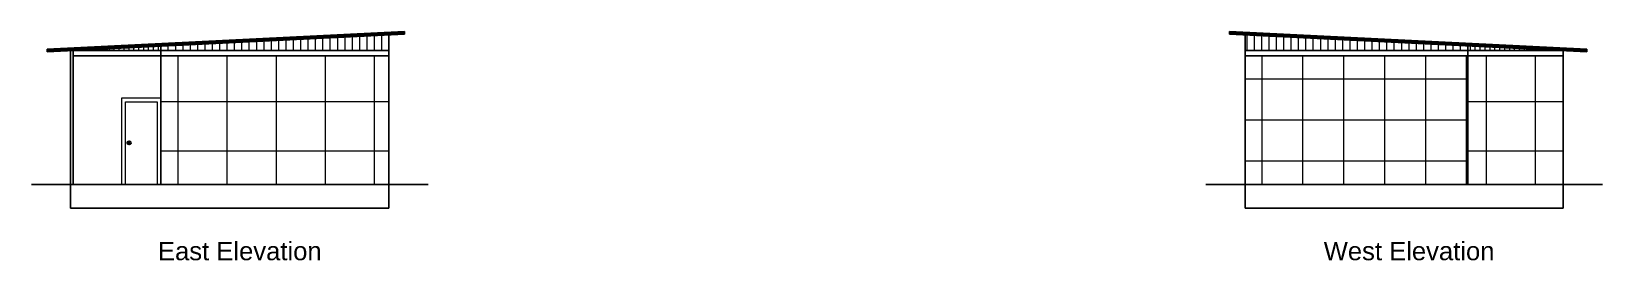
# Model space of a CAD drawing. Header units: inches. Extents: x 376358 to 406049, y -63575 to -53607.
# Drawn here: x 397952 to 399152, y -61850 to -61675 of the extents above; entities that cross this region are included whole.
import ezdxf

# ---------------------------------------------------------------- set-up
doc = ezdxf.new("R2010")
doc.units = ezdxf.units.IN
doc.header["$LTSCALE"] = 2
doc.header["$MEASUREMENT"] = 0
doc.layers.get('0').update_dxf_attribs({"linetype": 'CONTINUOUS'})
for name, color, linetype, lineweight in [('1', 7, 'CONTINUOUS', 13), ('door', 20, 'CONTINUOUS', 35), ('steps', 253, 'CONTINUOUS', 20)]:
    doc.layers.add(name, color=color, linetype=linetype, lineweight=lineweight)
doc.styles.get("Standard").update_dxf_attribs({"font": 'ARIALN.TTF'})

msp = doc.modelspace()

# ---------------------------------------------------------------- hatches: boundary and pattern name
at = {"layer": '1', "ltscale": 5}
h = msp.add_hatch(dxfattribs=at)
h.set_pattern_fill('ANSI37', color=256, scale=300, angle=45, style=0)
h.set_pattern_definition([(90, (-2848.316, -1053.388), (-37.5, 0), []), (180, (-2848.316, -1053.388), (-4e-15, -37.5), [])])
h.paths.add_polyline_path([(398225.1, -61693.5), (398051.1, -61693.5), (398051.1, -61791.5), (398225.1, -61791.5)])
h = msp.add_hatch(dxfattribs=at)
h.set_pattern_fill('ANSI37', color=256, scale=250, angle=45, style=0)
h.set_pattern_definition([(90, (1397485.824, -781304.76), (-31.25, 0), []), (180, (1397485.824, -781304.76), (-2e-15, -31.25), [])])
h.paths.add_polyline_path([(398879.2, -61693.5), (398879.2, -61791.5), (399049.2, -61791.5), (399049.2, -61693.5)])
h = msp.add_hatch(dxfattribs=at)
h.set_pattern_fill('ANSI37', color=256, scale=300, angle=45, style=0)
h.set_pattern_definition([(90, (-2599.05, -1053.388), (-37.5, 0), []), (180, (-2599.05, -1053.388), (-4e-15, -37.5), [])])
h.paths.add_polyline_path([(399049.2, -61693.5), (399049.2, -61791.5), (399122.2, -61791.5), (399122.2, -61693.5)])
at = {"layer": 'steps', "ltscale": 0.3}
h = msp.add_hatch(dxfattribs=at)
h.set_pattern_fill('ANSI31', scale=45, angle=45)
h.set_pattern_definition([(90, (-2848.3163, -1053.388), (-5.625, 0), [])])
h.paths.add_polyline_path([(398225.1, -61677.5), (398051.1, -61686.1), (398051.1, -61689.5), (398225.1, -61689.5)])
h = msp.add_hatch(dxfattribs=at)
h.set_pattern_fill('ANSI31', scale=45, angle=45)
h.set_pattern_definition([(90, (-1951.258, -1053.388), (-5.625, 0), [])])
h.paths.add_polyline_path([(398879.2, -61677.5), (398879.2, -61689.5), (399049.2, -61689.5), (399049.2, -61685.9)])
h = msp.add_hatch(dxfattribs=at)
h.set_pattern_fill('ANSI31', scale=30, angle=45)
h.set_pattern_definition([(90, (-2848.3163, -1053.388), (-3.75, 0), [])])
h.paths.add_polyline_path([(398051.1, -61686.1), (397984.1, -61689.4), (397984.1, -61689.5), (398051.1, -61689.5)])
h = msp.add_hatch(dxfattribs=at)
h.set_pattern_fill('ANSI31', scale=30, angle=45)
h.set_pattern_definition([(90, (-1951.258, -1053.388), (-3.75, 0), [])])
h.paths.add_polyline_path([(399049.2, -61685.9), (399049.2, -61689.5), (399120.2, -61689.5), (399120.2, -61689.4)])

# ---------------------------------------------------------------- linework, layer by layer
at = {"ltscale": 0.5}
for p, q in [((398237.1, -61674.9), (397964.1, -61688.4)), ((398237.1, -61675.9), (397964.1, -61689.4)), ((398237.1, -61676.9), (397964.1, -61690.4)), ((398225.1, -61791.5), (398225.1, -61677.5)), ((398237.1, -61674.9), (398237.1, -61676.9)), ((398867.2, -61674.9), (399140.2, -61688.4)), ((398867.2, -61674.9), (398867.2, -61676.9)), ((398867.2, -61675.9), (399140.2, -61689.4)), ((398867.2, -61676.9), (399140.2, -61690.4)), ((398879.2, -61791.5), (398879.2, -61677.5)), ((397964.1, -61688.4), (397964.1, -61690.4)), ((397982.1, -61791.5), (397982.1, -61689.5)), ((397984.1, -61791.5), (397984.1, -61689.4)), ((397984.1, -61689.5), (398225.1, -61689.5)), ((397984.1, -61693.5), (398225.1, -61693.5)), ((398051.1, -61791.5), (398051.1, -61686.1)), ((399122.2, -61689.5), (398879.2, -61689.5)), ((399122.2, -61693.5), (398879.2, -61693.5)), ((399037.2, -61685.3), (399037.2, -61683.3)), ((399049.2, -61791.5), (399049.2, -61686.1)), ((399122.2, -61791.5), (399122.2, -61689.5)), ((399140.2, -61688.4), (399140.2, -61690.4)), ((397982.1, -61791.5), (397952.1, -61791.5)), ((397982.1, -61791.5), (398225.1, -61791.5)), ((397982.1, -61809.5), (397982.1, -61791.5)), ((398225.1, -61791.5), (398255.1, -61791.5)), ((398225.1, -61809.5), (398225.1, -61791.5)), ((398879.2, -61791.5), (398849.2, -61791.5)), ((399122.2, -61791.5), (398879.2, -61791.5)), ((398879.2, -61809.5), (398879.2, -61791.5)), ((399122.2, -61791.5), (399152.2, -61791.5)), ((399122.2, -61809.5), (399122.2, -61791.5)), ((397982.1, -61809.5), (398225.1, -61809.5)), ((399122.2, -61809.5), (398879.2, -61809.5))]:
    msp.add_line(p, q, dxfattribs=at)
at = {"layer": 'door', "ltscale": 0.5}
msp.add_circle((398026.7, -61759.8), 1.12, dxfattribs=at)
at = {"layer": 'steps', "color": 7, "ltscale": 0.3}
for p, q in [((398021.1, -61791.5), (398021.1, -61725.5)), ((398021.1, -61725.5), (398051.1, -61725.5)), ((398024.1, -61791.5), (398024.1, -61728.5)), ((398024.1, -61728.5), (398048.1, -61728.5)), ((398048.1, -61728.5), (398048.1, -61791.5)), ((398051.1, -61725.5), (398051.1, -61791.5))]:
    msp.add_line(p, q, dxfattribs=at)

# ---------------------------------------------------------------- texts
at = {"color": 7, "linetype": 'ByBlock', "lineweight": 5, "char_height": 14, "width": 235.547, "attachment_point": 5}
for s, insert in [('{\\fArial CE|b0|i0|c0|p34;East Elevation}', (398111.3, -61842.4)), ('{\\fArial CE|b0|i0|c0|p34;West Elevation}', (399004.4, -61842.4))]:
    msp.add_mtext(s, dxfattribs=dict(at, insert=insert))

doc.saveas('drawing.dxf')
